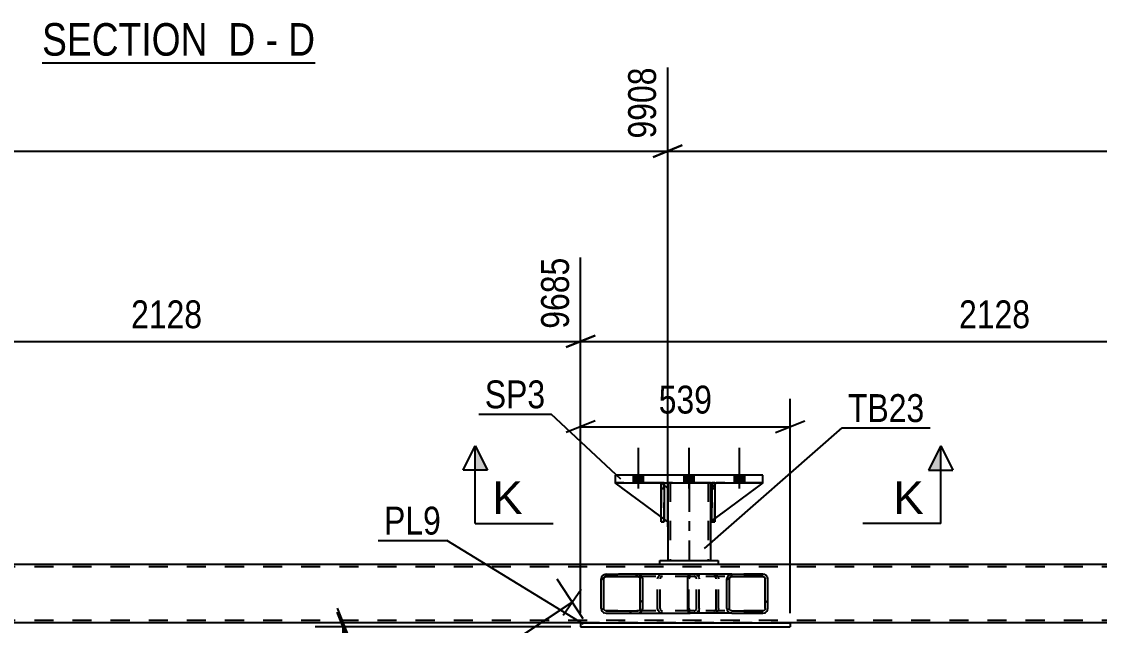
# Model space of a CAD drawing. Header units: millimetres. Extents: x -808 to 381, y -747 to 94.
# Drawn here: x -423 to -312.1, y -384.4 to -322.3 of the extents above; entities that cross this region are included whole.
import ezdxf

# ---------------------------------------------------------------- set-up
doc = ezdxf.new("R2010")
doc.units = ezdxf.units.MM
doc.linetypes.add('DXK_LINE_DOT2', pattern=[3.9198, 1.9599, -1.9599])
doc.linetypes.add('DXK_LINE_DOT3', pattern=[5.9187, 2.979, -0.9799, 0.9799, -0.9799])
doc.styles.add('Arial', font='arial.ttf', dxfattribs={"height": 0.2})
doc.styles.add('Arial Narrow', font='ARIALN.TTF', dxfattribs={"height": 0.2})

# ---------------------------------------------------------------- blocks, each defined once
blk = doc.blocks.new('Unknown-232923327-15 - 79863')
at = {"color": 6, "linetype": 'Continuous'}
blk.add_line((-420.85, -326.56), (-392.78, -326.56), dxfattribs=at)
at = {"color": 0, "linetype": 'Continuous'}
for points in [[(-402.74, -325.81), (-402.74, -322.31), (-420.85, -322.31), (-420.85, -325.81)], [(-398.92, -325.81), (-398.92, -322.31), (-401.69, -322.31), (-401.69, -325.81)], [(-396.6, -325.81), (-396.6, -322.31), (-397.87, -322.31), (-397.87, -325.81)], [(-392.78, -325.81), (-392.78, -322.31), (-395.55, -322.31), (-395.55, -325.81)]]:
    blk.add_wipeout(points, dxfattribs=at)
at = {"color": 7, "linetype": 'Continuous', "style": 'Arial Narrow'}
for s, p in [('SECTION ', (-420.85, -325.81)), ('D', (-401.69, -325.81)), ('D', (-395.55, -325.81)), ('-', (-397.87, -325.81))]:
    blk.add_text(s, height=3.34, dxfattribs=at).set_placement(p)
blk = doc.blocks.new('Part-232923327-73555 - 73514')
at = {"linetype": 'Continuous'}
h = blk.add_hatch(dxfattribs=at)
h.set_pattern_fill('', scale=0.7, style=0, pattern_type=0)
h.set_pattern_definition([(45, (-363.318, -382.8273), (-1.57154, 1.57154), [])])
h.paths.add_polyline_path([(-363.36, -382.64), (-363.32, -382.83), (-363.21, -382.98), (-363.04, -383.09), (-362.85, -383.12), (-359.61, -383.12), (-359.42, -383.09), (-359.25, -382.98), (-359.14, -382.83), (-359.1, -382.64), (-359.1, -379.6), (-359.14, -379.42), (-359.25, -379.26), (-359.42, -379.16), (-359.61, -379.12), (-362.85, -379.12), (-363.04, -379.16), (-363.21, -379.26), (-363.32, -379.42), (-363.36, -379.6)])
h.paths.add_polyline_path([(-363.08, -379.51), (-363.03, -379.43), (-362.94, -379.38), (-362.85, -379.36), (-359.61, -379.36), (-359.51, -379.38), (-359.43, -379.43), (-359.38, -379.51), (-359.36, -379.6), (-359.36, -382.64), (-359.38, -382.74), (-359.43, -382.81), (-359.51, -382.87), (-359.61, -382.88), (-362.85, -382.88), (-362.94, -382.87), (-363.03, -382.81), (-363.08, -382.74), (-363.1, -382.64), (-363.1, -379.6)])
at = {"color": 2, "linetype": 'Continuous'}
for p, q in [((-363.32, -379.42), (-363.36, -379.6)), ((-363.36, -382.64), (-363.36, -379.6)), ((-363.1, -379.6), (-363.08, -379.51)), ((-363.1, -382.64), (-363.1, -379.6)), ((-363.08, -379.51), (-363.03, -379.43)), ((-362.85, -379.12), (-363.04, -379.16)), ((-363.03, -379.43), (-362.94, -379.38)), ((-362.94, -379.38), (-362.85, -379.36)), ((-362.85, -379.12), (-359.61, -379.12)), ((-362.85, -379.36), (-359.61, -379.36)), ((-354.2, -379.12), (-359.61, -379.12)), ((-359.42, -379.16), (-359.61, -379.12)), ((-359.61, -379.36), (-359.51, -379.38)), ((-359.51, -379.38), (-359.43, -379.43)), ((-359.43, -379.43), (-359.38, -379.51)), ((-359.38, -379.51), (-359.36, -379.6)), ((-359.36, -382.64), (-359.36, -379.6)), ((-359.1, -379.6), (-359.14, -379.42)), ((-359.1, -382.64), (-359.1, -379.6)), ((-363.36, -382.64), (-363.32, -382.83)), ((-363.08, -382.74), (-363.1, -382.64)), ((-363.03, -382.81), (-363.08, -382.74)), ((-363.04, -383.09), (-362.85, -383.12)), ((-362.94, -382.87), (-363.03, -382.81)), ((-362.85, -382.88), (-362.94, -382.87)), ((-362.85, -382.88), (-359.61, -382.88)), ((-362.85, -383.12), (-359.61, -383.12)), ((-359.51, -382.87), (-359.61, -382.88)), ((-359.61, -383.12), (-359.42, -383.09)), ((-359.61, -383.12), (-354.2, -383.12)), ((-359.43, -382.81), (-359.51, -382.87)), ((-359.38, -382.74), (-359.43, -382.81)), ((-359.36, -382.64), (-359.38, -382.74)), ((-359.14, -382.83), (-359.1, -382.64))]:
    blk.add_line(p, q, dxfattribs=at)
at = {"color": 7, "linetype": 'DXK_LINE_DOT2'}
for p, q in [((-359.61, -379.12), (-362.85, -379.12)), ((-353.81, -379.36), (-362.85, -379.36)), ((-357.56, -379.6), (-357.52, -379.42)), ((-357.56, -382.64), (-357.56, -379.6)), ((-357.29, -379.51), (-357.3, -379.6)), ((-357.3, -382.64), (-357.3, -379.6)), ((-357.23, -379.43), (-357.29, -379.51)), ((-357.24, -379.16), (-357.05, -379.12)), ((-357.15, -379.38), (-357.23, -379.43)), ((-357.05, -379.36), (-357.15, -379.38)), ((-353.81, -379.12), (-354.2, -379.12)), ((-353.81, -379.12), (-353.62, -379.16)), ((-353.72, -379.38), (-353.81, -379.36)), ((-353.63, -379.43), (-353.72, -379.38)), ((-353.58, -379.51), (-353.63, -379.43)), ((-353.56, -379.6), (-353.58, -379.51)), ((-353.56, -382.64), (-353.56, -379.6)), ((-353.34, -379.42), (-353.3, -379.6)), ((-353.3, -382.64), (-353.3, -379.6)), ((-353.81, -382.88), (-362.85, -382.88)), ((-362.85, -383.12), (-359.61, -383.12)), ((-357.52, -382.83), (-357.56, -382.64)), ((-357.3, -382.64), (-357.29, -382.74)), ((-357.29, -382.74), (-357.23, -382.81)), ((-357.05, -383.12), (-357.24, -383.09)), ((-357.23, -382.81), (-357.21, -382.83)), ((-357.21, -382.83), (-357.15, -382.87)), ((-357.15, -382.87), (-357.05, -382.88)), ((-353.81, -383.12), (-354.2, -383.12)), ((-353.81, -382.88), (-353.72, -382.87)), ((-353.62, -383.09), (-353.81, -383.12)), ((-353.72, -382.87), (-353.63, -382.81)), ((-353.63, -382.81), (-353.58, -382.74)), ((-353.58, -382.74), (-353.56, -382.64)), ((-353.3, -382.64), (-353.34, -382.83))]:
    blk.add_line(p, q, dxfattribs=at)
at = {"color": 2, "linetype": 'Continuous'}
for centre, start, end in [((-362.87, -379.62), 110.7583, 155.68), ((-359.59, -379.62), 24.32, 69.2417), ((-362.87, -382.62), 204.32, 249.2417), ((-359.59, -382.62), 290.7583, 335.68)]:
    blk.add_arc(centre, 0.496, start, end, dxfattribs=at)
at = {"color": 7, "linetype": 'DXK_LINE_DOT2'}
for centre, start, end in [((-357.07, -379.62), 110.7583, 155.68), ((-353.79, -379.62), 24.32, 69.2417), ((-357.07, -382.62), 204.32, 249.2417), ((-353.79, -382.62), 290.7583, 335.68)]:
    blk.add_arc(centre, 0.496, start, end, dxfattribs=at)
blk = doc.blocks.new('Part-232923327-73561 - 73514')
at = {"linetype": 'Continuous'}
h = blk.add_hatch(dxfattribs=at)
h.set_pattern_fill('', scale=0.7, style=0, pattern_type=0)
h.set_pattern_definition([(45, (-350.3975, -382.8273), (-1.57154, 1.57154), [])])
h.paths.add_polyline_path([(-350.44, -382.64), (-350.4, -382.83), (-350.29, -382.98), (-350.12, -383.09), (-349.93, -383.12), (-346.74, -383.12), (-346.55, -383.09), (-346.39, -382.98), (-346.28, -382.83), (-346.24, -382.64), (-346.24, -379.6), (-346.28, -379.42), (-346.39, -379.26), (-346.55, -379.16), (-346.74, -379.12), (-349.93, -379.12), (-350.12, -379.16), (-350.29, -379.26), (-350.4, -379.42), (-350.44, -379.6)])
h.paths.add_polyline_path([(-350.16, -379.51), (-350.11, -379.43), (-350.03, -379.38), (-349.93, -379.36), (-346.74, -379.36), (-346.65, -379.38), (-346.57, -379.43), (-346.51, -379.51), (-346.49, -379.6), (-346.49, -382.64), (-346.51, -382.74), (-346.57, -382.81), (-346.65, -382.87), (-346.74, -382.88), (-349.93, -382.88), (-350.03, -382.87), (-350.11, -382.81), (-350.16, -382.74), (-350.18, -382.64), (-350.18, -379.6)])
at = {"color": 2, "linetype": 'Continuous'}
for p, q in [((-354.47, -379.6), (-354.45, -379.42)), ((-354.47, -382.64), (-354.47, -379.6)), ((-354.45, -379.42), (-354.39, -379.26)), ((-354.39, -379.26), (-354.3, -379.16)), ((-354.3, -379.16), (-354.2, -379.12)), ((-349.93, -379.12), (-354.2, -379.12)), ((-350.4, -379.42), (-350.44, -379.6)), ((-350.44, -382.64), (-350.44, -379.6)), ((-350.18, -379.6), (-350.16, -379.51)), ((-350.18, -382.64), (-350.18, -379.6)), ((-350.16, -379.51), (-350.11, -379.43)), ((-349.93, -379.12), (-350.12, -379.16)), ((-350.11, -379.43), (-350.03, -379.38)), ((-350.03, -379.38), (-349.93, -379.36)), ((-349.93, -379.12), (-346.74, -379.12)), ((-349.93, -379.36), (-346.74, -379.36)), ((-346.55, -379.16), (-346.74, -379.12)), ((-346.74, -379.36), (-346.65, -379.38)), ((-346.65, -379.38), (-346.57, -379.43)), ((-346.57, -379.43), (-346.51, -379.51)), ((-346.51, -379.51), (-346.49, -379.6)), ((-346.49, -382.64), (-346.49, -379.6)), ((-346.24, -379.6), (-346.28, -379.42)), ((-346.24, -382.64), (-346.24, -379.6)), ((-354.45, -382.83), (-354.47, -382.64)), ((-354.39, -382.98), (-354.45, -382.83)), ((-354.3, -383.09), (-354.39, -382.98)), ((-354.2, -383.12), (-354.3, -383.09)), ((-349.93, -383.12), (-354.2, -383.12)), ((-350.44, -382.64), (-350.4, -382.83)), ((-350.16, -382.74), (-350.18, -382.64)), ((-350.11, -382.81), (-350.16, -382.74)), ((-350.12, -383.09), (-349.93, -383.12)), ((-350.03, -382.87), (-350.11, -382.81)), ((-349.93, -382.88), (-350.03, -382.87)), ((-349.93, -382.88), (-346.74, -382.88)), ((-349.93, -383.12), (-346.74, -383.12)), ((-346.65, -382.87), (-346.74, -382.88)), ((-346.74, -383.12), (-346.55, -383.09)), ((-346.57, -382.81), (-346.65, -382.87)), ((-346.51, -382.74), (-346.57, -382.81)), ((-346.49, -382.64), (-346.51, -382.74)), ((-346.28, -382.83), (-346.24, -382.64))]:
    blk.add_line(p, q, dxfattribs=at)
at = {"color": 7, "linetype": 'DXK_LINE_DOT2'}
for p, q in [((-354.33, -379.51), (-354.34, -379.6)), ((-354.34, -382.64), (-354.34, -379.6)), ((-354.3, -379.43), (-354.33, -379.51)), ((-354.25, -379.38), (-354.3, -379.43)), ((-354.2, -379.36), (-354.25, -379.38)), ((-346.74, -379.36), (-354.2, -379.36)), ((-353.3, -379.36), (-353.3, -379.12)), ((-351.79, -379.12), (-351.6, -379.16)), ((-351.7, -379.38), (-351.79, -379.36)), ((-351.62, -379.43), (-351.7, -379.38)), ((-351.56, -379.51), (-351.62, -379.43)), ((-351.54, -379.6), (-351.56, -379.51)), ((-351.54, -382.64), (-351.54, -379.6)), ((-351.33, -379.42), (-351.29, -379.6)), ((-351.29, -382.64), (-351.29, -379.6)), ((-346.74, -379.12), (-349.93, -379.12)), ((-354.34, -382.64), (-354.33, -382.74)), ((-354.33, -382.74), (-354.3, -382.81)), ((-354.3, -382.81), (-354.25, -382.87)), ((-354.25, -382.87), (-354.2, -382.88)), ((-346.74, -382.88), (-354.2, -382.88)), ((-353.3, -383.12), (-353.3, -382.88)), ((-351.79, -382.88), (-351.7, -382.87)), ((-351.6, -383.09), (-351.79, -383.12)), ((-351.7, -382.87), (-351.62, -382.81)), ((-351.62, -382.81), (-351.56, -382.74)), ((-351.56, -382.74), (-351.54, -382.64)), ((-351.29, -382.64), (-351.33, -382.83)), ((-346.74, -383.12), (-349.93, -383.12))]:
    blk.add_line(p, q, dxfattribs=at)
for centre, start, end in [((-351.78, -379.62), 23.8951, 68.8487), ((-351.78, -382.63), 291.1513, 336.1049)]:
    blk.add_arc(centre, 0.492, start, end, dxfattribs=at)
at = {"color": 2, "linetype": 'Continuous'}
for centre, start, end in [((-349.95, -379.62), 111.1513, 156.1049), ((-346.73, -379.62), 23.8951, 68.8487), ((-349.95, -382.63), 203.8951, 248.8487), ((-346.73, -382.63), 291.1513, 336.1049)]:
    blk.add_arc(centre, 0.492, start, end, dxfattribs=at)
blk = doc.blocks.new('Part-232923327-73627 - 73514')
at = {"color": 2, "linetype": 'Continuous'}
for p, q in [((-365.48, -384.12), (-365.48, -384.52)), ((-365.48, -384.12), (-343.93, -384.12)), ((-365.48, -384.52), (-343.93, -384.52)), ((-343.93, -384.12), (-343.93, -384.52))]:
    blk.add_line(p, q, dxfattribs=at)
blk = doc.blocks.new('Part-232923327-73644 - 73514')
at = {"color": 2, "linetype": 'Continuous'}
for p, q in [((-356.53, -369.72), (-356.53, -370.32)), ((-352.13, -369.72), (-352.13, -370.32)), ((-356.53, -373.72), (-356.53, -377.72)), ((-352.13, -373.72), (-352.13, -377.72))]:
    blk.add_line(p, q, dxfattribs=at)
at = {"color": 7, "linetype": 'DXK_LINE_DOT2'}
for p, q in [((-352.13, -369.72), (-356.53, -369.72)), ((-356.29, -369.72), (-356.29, -377.72)), ((-352.37, -369.72), (-352.37, -377.72)), ((-356.53, -370.32), (-356.53, -373.72)), ((-352.13, -370.32), (-352.13, -373.72)), ((-356.53, -377.72), (-352.13, -377.72))]:
    blk.add_line(p, q, dxfattribs=at)
at = {"color": 7, "linetype": 'DXK_LINE_DOT3'}
blk.add_line((-354.33, -369.72), (-354.33, -377.72), dxfattribs=at)
blk = doc.blocks.new('Part-232923327-73645 - 73514')
at = {"color": 2, "linetype": 'Continuous'}
for p, q in [((-346.73, -368.92), (-361.93, -368.92)), ((-361.93, -368.92), (-361.93, -369.72)), ((-346.73, -369.72), (-346.73, -368.92)), ((-361.93, -369.72), (-346.73, -369.72))]:
    blk.add_line(p, q, dxfattribs=at)
blk = doc.blocks.new('Part-232923327-73646 - 73514')
at = {"color": 2, "linetype": 'Continuous'}
for p, q in [((-357.33, -377.72), (-351.33, -377.72)), ((-357.33, -378.12), (-357.33, -377.72)), ((-351.33, -377.72), (-351.33, -378.12)), ((-351.33, -378.12), (-357.33, -378.12))]:
    blk.add_line(p, q, dxfattribs=at)
blk = doc.blocks.new('Part-232923327-73647 - 73514')
at = {"color": 7, "linetype": 'DXK_LINE_DOT2'}
for p, q in [((-352, -370.32), (-352, -369.72)), ((-352, -369.72), (-352, -369.72)), ((-352, -369.72), (-352, -373.72)), ((-352, -369.72), (-351.68, -369.72)), ((-351.68, -369.72), (-351.68, -370.32)), ((-351.68, -373.72), (-351.68, -369.72)), ((-352, -373.72), (-352, -370.32)), ((-352, -370.32), (-351.68, -370.32)), ((-351.68, -370.32), (-351.68, -373.72)), ((-352, -373.72), (-351.68, -373.72))]:
    blk.add_line(p, q, dxfattribs=at)
blk = doc.blocks.new('Part-232923327-73648 - 73514')
at = {"color": 7, "linetype": 'DXK_LINE_DOT2'}
for p, q in [((-357.2, -370.32), (-357.2, -369.72)), ((-357.2, -369.72), (-357.2, -369.72)), ((-357.2, -369.72), (-357.2, -373.72)), ((-357.2, -369.72), (-356.88, -369.72)), ((-356.88, -369.72), (-356.88, -370.32)), ((-356.88, -373.72), (-356.88, -369.72)), ((-357.2, -373.72), (-357.2, -370.32)), ((-357.2, -370.32), (-356.88, -370.32)), ((-356.88, -370.32), (-356.88, -373.72)), ((-357.2, -373.72), (-356.88, -373.72))]:
    blk.add_line(p, q, dxfattribs=at)
blk = doc.blocks.new('Part-232923327-73649 - 73514')
at = {"color": 2, "linetype": 'Continuous'}
for p, q in [((-351.68, -369.72), (-352, -369.72)), ((-352, -373.72), (-352, -369.72)), ((-351.68, -369.72), (-351.68, -369.72)), ((-351.68, -369.72), (-351.68, -373.72)), ((-351.68, -373.72), (-352, -373.72))]:
    blk.add_line(p, q, dxfattribs=at)
at = {"color": 7, "linetype": 'DXK_LINE_DOT2'}
for p, q in [((-352, -369.72), (-352, -370.32)), ((-351.68, -370.32), (-351.68, -369.72)), ((-351.68, -370.32), (-352, -370.32)), ((-352, -370.32), (-352, -373.72)), ((-351.68, -373.72), (-351.68, -370.32))]:
    blk.add_line(p, q, dxfattribs=at)
blk = doc.blocks.new('Part-232923327-73650 - 73514')
at = {"color": 2, "linetype": 'Continuous'}
for p, q in [((-356.88, -369.72), (-357.2, -369.72)), ((-357.2, -373.72), (-357.2, -369.72)), ((-356.88, -369.72), (-356.88, -369.72)), ((-356.88, -369.72), (-356.88, -373.72)), ((-356.88, -373.72), (-357.2, -373.72))]:
    blk.add_line(p, q, dxfattribs=at)
at = {"color": 7, "linetype": 'DXK_LINE_DOT2'}
for p, q in [((-357.2, -369.72), (-357.2, -370.32)), ((-356.88, -370.32), (-356.88, -369.72)), ((-356.88, -370.32), (-357.2, -370.32)), ((-357.2, -370.32), (-357.2, -373.72)), ((-356.88, -373.72), (-356.88, -370.32))]:
    blk.add_line(p, q, dxfattribs=at)
blk = doc.blocks.new('Part-232923327-73651 - 73514')
at = {"color": 7, "linetype": 'DXK_LINE_DOT2'}
for p, q in [((-351.53, -369.72), (-352.13, -370.32)), ((-352.13, -373.72), (-346.73, -369.72)), ((-352.13, -370.32), (-351.53, -369.72)), ((-346.73, -369.72), (-351.53, -369.72)), ((-352.13, -370.32), (-352.13, -373.72)), ((-352.13, -370.32), (-352.13, -370.32)), ((-352.13, -370.32), (-352.13, -373.72))]:
    blk.add_line(p, q, dxfattribs=at)
blk = doc.blocks.new('Part-232923327-73652 - 73514')
at = {"color": 7, "linetype": 'DXK_LINE_DOT2'}
for p, q in [((-352.13, -370.32), (-351.53, -369.72)), ((-351.68, -369.88), (-352, -370.2)), ((-346.73, -369.72), (-351.53, -369.72)), ((-352.13, -370.32), (-352.13, -373.72)), ((-352.13, -373.72), (-351.68, -373.39))]:
    blk.add_line(p, q, dxfattribs=at)
at = {"color": 2, "linetype": 'Continuous'}
for p, q in [((-351.53, -369.72), (-351.68, -369.88)), ((-346.73, -369.72), (-351.68, -373.39)), ((-352, -370.2), (-352.13, -370.32)), ((-352.13, -370.32), (-352.13, -373.72)), ((-352.13, -370.32), (-352.13, -370.32)), ((-352, -373.63), (-352.13, -373.72))]:
    blk.add_line(p, q, dxfattribs=at)
blk = doc.blocks.new('Part-232923327-73653 - 73514')
at = {"color": 7, "linetype": 'DXK_LINE_DOT2'}
for p, q in [((-356.53, -373.72), (-361.93, -369.72)), ((-361.93, -369.72), (-357.13, -369.72)), ((-357.13, -369.72), (-356.53, -370.32)), ((-356.53, -370.32), (-356.53, -373.72))]:
    blk.add_line(p, q, dxfattribs=at)
blk = doc.blocks.new('Part-232923327-73654 - 73514')
at = {"color": 2, "linetype": 'Continuous'}
for p, q in [((-357.2, -373.22), (-361.93, -369.72)), ((-356.53, -370.32), (-356.88, -369.97)), ((-356.53, -370.32), (-356.53, -373.72)), ((-356.53, -373.72), (-356.88, -373.46))]:
    blk.add_line(p, q, dxfattribs=at)
at = {"color": 7, "linetype": 'DXK_LINE_DOT2'}
for p, q in [((-357.13, -369.72), (-361.93, -369.72)), ((-356.88, -369.97), (-357.13, -369.72)), ((-356.88, -373.46), (-357.2, -373.22))]:
    blk.add_line(p, q, dxfattribs=at)
blk = doc.blocks.new('Part-232923327-73679 - 73514')
at = {"color": 7, "linetype": 'DXK_LINE_DOT2'}
for p, q in [((-82.58, -378.36), (-752.86, -378.36)), ((-351.33, -378.12), (-357.33, -378.12)), ((-82.58, -383.88), (-752.86, -383.88)), ((-343.93, -384.12), (-365.48, -384.12))]:
    blk.add_line(p, q, dxfattribs=at)
at = {"color": 2, "linetype": 'Continuous'}
for p, q in [((-357.33, -378.12), (-606.74, -378.12)), ((-187.06, -378.12), (-351.33, -378.12)), ((-365.48, -384.12), (-429.07, -384.12)), ((-280.34, -384.12), (-343.93, -384.12))]:
    blk.add_line(p, q, dxfattribs=at)
blk = doc.blocks.new('Bolt-232923327-73754 - 73514')
at = {"linetype": 'Continuous'}
for points in [[(-360.05, -369.72), (-359.01, -369.72), (-359.01, -368.92), (-360.05, -368.92)], [(-360.05, -369.72), (-359.01, -369.72), (-359.01, -368.92), (-360.05, -368.92)], [(-360.05, -369.72), (-359.01, -369.72), (-359.01, -368.92), (-360.05, -368.92)], [(-354.85, -369.72), (-353.81, -369.72), (-353.81, -368.92), (-354.85, -368.92)], [(-354.85, -369.72), (-353.81, -369.72), (-353.81, -368.92), (-354.85, -368.92)], [(-349.65, -369.72), (-348.61, -369.72), (-348.61, -368.92), (-349.65, -368.92)], [(-349.65, -369.72), (-348.61, -369.72), (-348.61, -368.92), (-349.65, -368.92)], [(-349.65, -369.72), (-348.61, -369.72), (-348.61, -368.92), (-349.65, -368.92)]]:
    blk.add_hatch(color=1, dxfattribs=at).paths.add_polyline_path(points)
at = {"color": 1, "linetype": 'Continuous'}
for p, q in [((-359.53, -370.32), (-359.53, -366.12)), ((-359.53, -370.32), (-359.53, -366.12)), ((-359.53, -370.32), (-359.53, -366.12)), ((-354.33, -370.32), (-354.33, -366.12)), ((-354.33, -370.32), (-354.33, -366.12)), ((-349.13, -370.32), (-349.13, -366.12)), ((-349.13, -370.32), (-349.13, -366.12)), ((-349.13, -370.32), (-349.13, -366.12)), ((-360.05, -369.72), (-360.05, -368.92)), ((-360.05, -369.72), (-360.05, -368.92)), ((-360.05, -369.72), (-360.05, -368.92)), ((-359.01, -369.72), (-359.01, -368.92)), ((-359.01, -369.72), (-359.01, -368.92)), ((-359.01, -369.72), (-359.01, -368.92)), ((-354.85, -369.72), (-354.85, -368.92)), ((-354.85, -369.72), (-354.85, -368.92)), ((-353.81, -369.72), (-353.81, -368.92)), ((-353.81, -369.72), (-353.81, -368.92)), ((-349.65, -369.72), (-349.65, -368.92)), ((-349.65, -369.72), (-349.65, -368.92)), ((-349.65, -369.72), (-349.65, -368.92)), ((-348.61, -369.72), (-348.61, -368.92)), ((-348.61, -369.72), (-348.61, -368.92)), ((-348.61, -369.72), (-348.61, -368.92))]:
    blk.add_line(p, q, dxfattribs=at)
blk = doc.blocks.new('StraightDimension-232923327-100388 - 73514')
at = {"color": 7, "linetype": 'Continuous'}
for p, q in [((-365.23, -383.69), (-367.9, -379.62)), ((-367.26, -383.32), (-365.41, -380.67)), ((-398.93, -403.44), (-366.34, -382)), ((-397.82, -405.13), (-400.5, -401.06)), ((-398.01, -402.11), (-399.85, -404.76))]:
    blk.add_line(p, q, dxfattribs=at)
at = {"color": 0}
blk.add_wipeout([(-380.25, -390.26), (-382.56, -386.75), (-388.15, -390.42), (-385.84, -393.93)], dxfattribs=at)
at = {"color": 3, "style": 'Arial Narrow'}
blk.add_text('975', height=2.863, rotation=33.3347, dxfattribs=at).set_placement((-385.67, -393.1))
blk = doc.blocks.new('StraightDimension-232923327-101119 - 73514')
at = {"color": 7, "linetype": 'Continuous'}
for p, q in [((-390.52, -382.62), (-389.32, -385.62)), ((-389.32, -386.02), (-390.52, -383.02)), ((-366.48, -384.12), (-392.77, -384.12)), ((-366.48, -384.52), (-392.77, -384.52)), ((-389.92, -384.52), (-389.92, -384.12)), ((-389.92, -384.52), (-389.92, -390.43)), ((-389.92, -384.52), (-389.92, -390.43))]:
    blk.add_line(p, q, dxfattribs=at)
at = {"color": 0}
blk.add_wipeout([(-390.67, -385.05), (-394.87, -385.05), (-394.87, -389.9), (-390.67, -389.9)], dxfattribs=at)
at = {"color": 3, "style": 'Arial Narrow'}
blk.add_text('10', height=2.863, rotation=90.0002, dxfattribs=at).set_placement((-391.27, -389.3))
blk = doc.blocks.new('StraightDimension-232923327-100422 - 73514')
at = {"color": 7, "linetype": 'Continuous'}
for p, q in [((-280.09, -383.69), (-282.79, -379.58)), ((-282.15, -383.29), (-280.3, -380.64)), ((-313.82, -403.41), (-281.23, -381.97)), ((-312.69, -405.13), (-315.39, -401.02)), ((-312.9, -402.08), (-314.74, -404.73))]:
    blk.add_line(p, q, dxfattribs=at)
at = {"color": 0}
blk.add_wipeout([(-295.14, -390.22), (-297.45, -386.71), (-303.03, -390.39), (-300.73, -393.9)], dxfattribs=at)
at = {"color": 3, "style": 'Arial Narrow'}
blk.add_text('975', height=2.863, rotation=33.3347, dxfattribs=at).set_placement((-300.56, -393.06))
blk = doc.blocks.new('StraightDimension-232923327-97178 - 73514')
at = {"color": 7, "linetype": 'Continuous'}
for p, q in [((-280.34, -383.12), (-280.34, -344.73)), ((-365.48, -383.12), (-365.48, -346.56)), ((-363.98, -354.58), (-366.98, -355.78)), ((-281.84, -355.78), (-278.84, -354.58)), ((-365.48, -355.18), (-280.34, -355.18))]:
    blk.add_line(p, q, dxfattribs=at)
at = {"color": 0}
blk.add_wipeout([(-318.65, -354.43), (-318.65, -350.23), (-327.17, -350.23), (-327.17, -354.43)], dxfattribs=at)
at = {"color": 3, "style": 'Arial Narrow'}
blk.add_text('2128', height=2.863, dxfattribs=at).set_placement((-326.57, -353.83))
at = {"color": 0, "linetype": 'Continuous'}
blk.add_wipeout([(-280.94, -344.13), (-285.14, -344.13), (-285.14, -354.48), (-280.94, -354.48)], dxfattribs=at)
at = {"color": 3, "linetype": 'Continuous', "style": 'Arial Narrow'}
blk.add_text('11813', height=2.863, rotation=90.0002, dxfattribs=at).set_placement((-281.54, -353.88))
blk = doc.blocks.new('StraightDimension-232923327-97179 - 73514')
at = {"color": 7, "linetype": 'Continuous'}
for p, q in [((-450.61, -383.12), (-450.61, -346.56)), ((-365.48, -383.12), (-365.48, -346.56)), ((-449.11, -354.58), (-452.11, -355.78)), ((-366.98, -355.78), (-363.98, -354.58)), ((-450.61, -355.18), (-365.48, -355.18))]:
    blk.add_line(p, q, dxfattribs=at)
at = {"color": 0}
blk.add_wipeout([(-403.79, -354.43), (-403.79, -350.23), (-412.3, -350.23), (-412.3, -354.43)], dxfattribs=at)
at = {"color": 3, "style": 'Arial Narrow'}
blk.add_text('2128', height=2.863, dxfattribs=at).set_placement((-411.7, -353.83))
at = {"color": 0, "linetype": 'Continuous'}
blk.add_wipeout([(-366.08, -345.96), (-370.28, -345.96), (-370.28, -354.48), (-366.08, -354.48)], dxfattribs=at)
at = {"color": 3, "linetype": 'Continuous', "style": 'Arial Narrow'}
blk.add_text('9685', height=2.863, rotation=90.0002, dxfattribs=at).set_placement((-366.68, -353.88))
blk = doc.blocks.new('StraightDimension-232923327-97793 - 73514')
at = {"color": 7, "linetype": 'Continuous'}
for p, q in [((-365.48, -383.12), (-365.48, -361.1)), ((-343.93, -383.12), (-343.93, -361.1)), ((-363.98, -363.35), (-366.98, -364.55)), ((-345.43, -364.55), (-342.43, -363.35)), ((-365.48, -363.95), (-343.93, -363.95))]:
    blk.add_line(p, q, dxfattribs=at)
at = {"color": 0}
blk.add_wipeout([(-351.36, -363.2), (-351.36, -359), (-358.05, -359), (-358.05, -363.2)], dxfattribs=at)
at = {"color": 3, "style": 'Arial Narrow'}
blk.add_text('539', height=2.863, dxfattribs=at).set_placement((-357.45, -362.6))
blk = doc.blocks.new('StraightDimension-232923327-100948 - 73514')
at = {"color": 7, "linetype": 'Continuous'}
for p, q in [((-356.53, -374.23), (-356.53, -327.02)), ((-355.03, -335.03), (-358.03, -336.23)), ((-356.53, -335.63), (-186.26, -335.63))]:
    blk.add_line(p, q, dxfattribs=at)
blk = doc.blocks.new('StraightDimension-232923327-100949 - 73514')
at = {"color": 7, "linetype": 'Continuous'}
for p, q in [((-356.53, -374.23), (-356.53, -327.02)), ((-611.94, -335.63), (-356.53, -335.63)), ((-358.03, -336.23), (-355.03, -335.03))]:
    blk.add_line(p, q, dxfattribs=at)
at = {"color": 0, "linetype": 'Continuous'}
blk.add_wipeout([(-357.13, -326.42), (-361.33, -326.42), (-361.33, -334.93), (-357.13, -334.93)], dxfattribs=at)
at = {"color": 3, "linetype": 'Continuous', "style": 'Arial Narrow'}
blk.add_text('9908', height=2.863, rotation=90.0002, dxfattribs=at).set_placement((-357.73, -334.33))
blk = doc.blocks.new('Mark-232923327-96633 - 73514')
at = {"color": 30, "linetype": 'Continuous'}
for p in [(-375.93, -362.66), (-361.35, -369.36)]:
    blk.add_line(p, (-368.52, -362.66), dxfattribs=at)
at = {"color": 0}
blk.add_wipeout([(-369.12, -362.06), (-369.12, -359.06), (-375.33, -359.06), (-375.33, -362.06)], dxfattribs=at)
blk.add_wipeout([(-369.12, -362.06), (-369.12, -359.06), (-375.33, -359.06), (-375.33, -362.06)], dxfattribs=at)
at = {"color": 3, "style": 'Arial Narrow'}
blk.add_text('SP3', height=2.863, dxfattribs=at).set_placement((-375.33, -362.06))
blk = doc.blocks.new('Mark-232923327-101112 - 73514')
at = {"color": 30, "linetype": 'Continuous'}
for p in [(-386.29, -375.64), (-365.18, -384.24)]:
    blk.add_line(p, (-379.25, -375.64), dxfattribs=at)
at = {"color": 0}
blk.add_wipeout([(-379.85, -375.04), (-379.85, -372.04), (-385.69, -372.04), (-385.69, -375.04)], dxfattribs=at)
blk.add_wipeout([(-379.85, -375.04), (-379.85, -372.04), (-385.69, -372.04), (-385.69, -375.04)], dxfattribs=at)
at = {"color": 3, "style": 'Arial Narrow'}
blk.add_text('PL9', height=2.863, dxfattribs=at).set_placement((-385.69, -375.04))
blk = doc.blocks.new('Mark-232923327-104317 - 73514')
at = {"color": 30, "linetype": 'Continuous'}
for p, q in [((-352.76, -376.49), (-338.59, -364.07)), ((-338.59, -364.07), (-329.54, -364.07))]:
    blk.add_line(p, q, dxfattribs=at)
at = {"color": 0}
blk.add_wipeout([(-330.14, -363.47), (-330.14, -360.47), (-337.99, -360.47), (-337.99, -363.47)], dxfattribs=at)
blk.add_wipeout([(-330.14, -363.47), (-330.14, -360.47), (-337.99, -360.47), (-337.99, -363.47)], dxfattribs=at)
at = {"color": 3, "style": 'Arial Narrow'}
blk.add_text('TB23', height=2.863, dxfattribs=at).set_placement((-337.99, -363.47))
blk = doc.blocks.new('SectionMark-232923327-112497 - 73514')
at = {"linetype": 'Continuous'}
for points in [[(-375.06, -368.42), (-376.31, -368.42), (-376.31, -365.92)], [(-328.46, -368.42), (-329.71, -368.42), (-328.46, -365.92)]]:
    blk.add_hatch(color=6, dxfattribs=at).paths.add_polyline_path(points)
at = {"color": 6, "linetype": 'Continuous'}
for p, q in [((-377.56, -368.42), (-376.31, -365.92)), ((-376.31, -373.92), (-376.31, -365.92)), ((-376.31, -365.92), (-375.06, -368.42)), ((-328.46, -365.92), (-329.71, -368.42)), ((-328.46, -373.92), (-328.46, -365.92)), ((-328.46, -365.92), (-327.21, -368.42)), ((-375.06, -368.42), (-377.56, -368.42)), ((-329.71, -368.42), (-327.21, -368.42)), ((-376.31, -373.92), (-368.31, -373.92)), ((-328.46, -373.92), (-336.46, -373.92))]:
    blk.add_line(p, q, dxfattribs=at)
at = {"color": 0, "linetype": 'Continuous'}
for points in [[(-371.44, -372.92), (-371.44, -369.42), (-374.56, -369.42), (-374.56, -372.92)], [(-330.21, -372.92), (-330.21, -369.42), (-333.32, -369.42), (-333.32, -372.92)]]:
    blk.add_wipeout(points, dxfattribs=at)
at = {"color": 3, "linetype": 'Continuous', "style": 'Arial'}
for p in [(-374.56, -372.92), (-333.32, -372.92)]:
    blk.add_text('K', height=3.34, dxfattribs=at).set_placement(p)

msp = doc.modelspace()

# ---------------------------------------------------------------- block references
for name in ['Unknown-232923327-15 - 79863', 'Bolt-232923327-73754 - 73514', 'Part-232923327-73645 - 73514', 'Part-232923327-73653 - 73514', 'Part-232923327-73654 - 73514', 'Part-232923327-73648 - 73514', 'Part-232923327-73650 - 73514', 'Part-232923327-73644 - 73514', 'Part-232923327-73651 - 73514', 'Part-232923327-73652 - 73514', 'Part-232923327-73647 - 73514', 'Part-232923327-73649 - 73514', 'Part-232923327-73646 - 73514', 'Part-232923327-73679 - 73514', 'Part-232923327-73555 - 73514', 'Part-232923327-73561 - 73514', 'Part-232923327-73627 - 73514']:
    msp.add_blockref(name, (0, 0))

# ---------------------------------------------------------------- next in the draw order: block references
for name in ['StraightDimension-232923327-100388 - 73514', 'StraightDimension-232923327-100422 - 73514']:
    msp.add_blockref(name, (0, 0))

# ---------------------------------------------------------------- next in the draw order: block references
msp.add_blockref('StraightDimension-232923327-101119 - 73514', (0, 0))

# ---------------------------------------------------------------- next in the draw order: block references
msp.add_blockref('StraightDimension-232923327-97178 - 73514', (0, 0))

# ---------------------------------------------------------------- next in the draw order: block references
msp.add_blockref('StraightDimension-232923327-97179 - 73514', (0, 0))

# ---------------------------------------------------------------- next in the draw order: block references
msp.add_blockref('StraightDimension-232923327-97793 - 73514', (0, 0))

# ---------------------------------------------------------------- next in the draw order: block references
msp.add_blockref('StraightDimension-232923327-100948 - 73514', (0, 0))

# ---------------------------------------------------------------- next in the draw order: block references
for name in ['StraightDimension-232923327-100949 - 73514', 'Mark-232923327-104317 - 73514']:
    msp.add_blockref(name, (0, 0))

# ---------------------------------------------------------------- next in the draw order: block references
for name in ['Mark-232923327-96633 - 73514', 'Mark-232923327-101112 - 73514']:
    msp.add_blockref(name, (0, 0))

# ---------------------------------------------------------------- next in the draw order: block references
msp.add_blockref('SectionMark-232923327-112497 - 73514', (0, 0))

doc.saveas('drawing.dxf')
